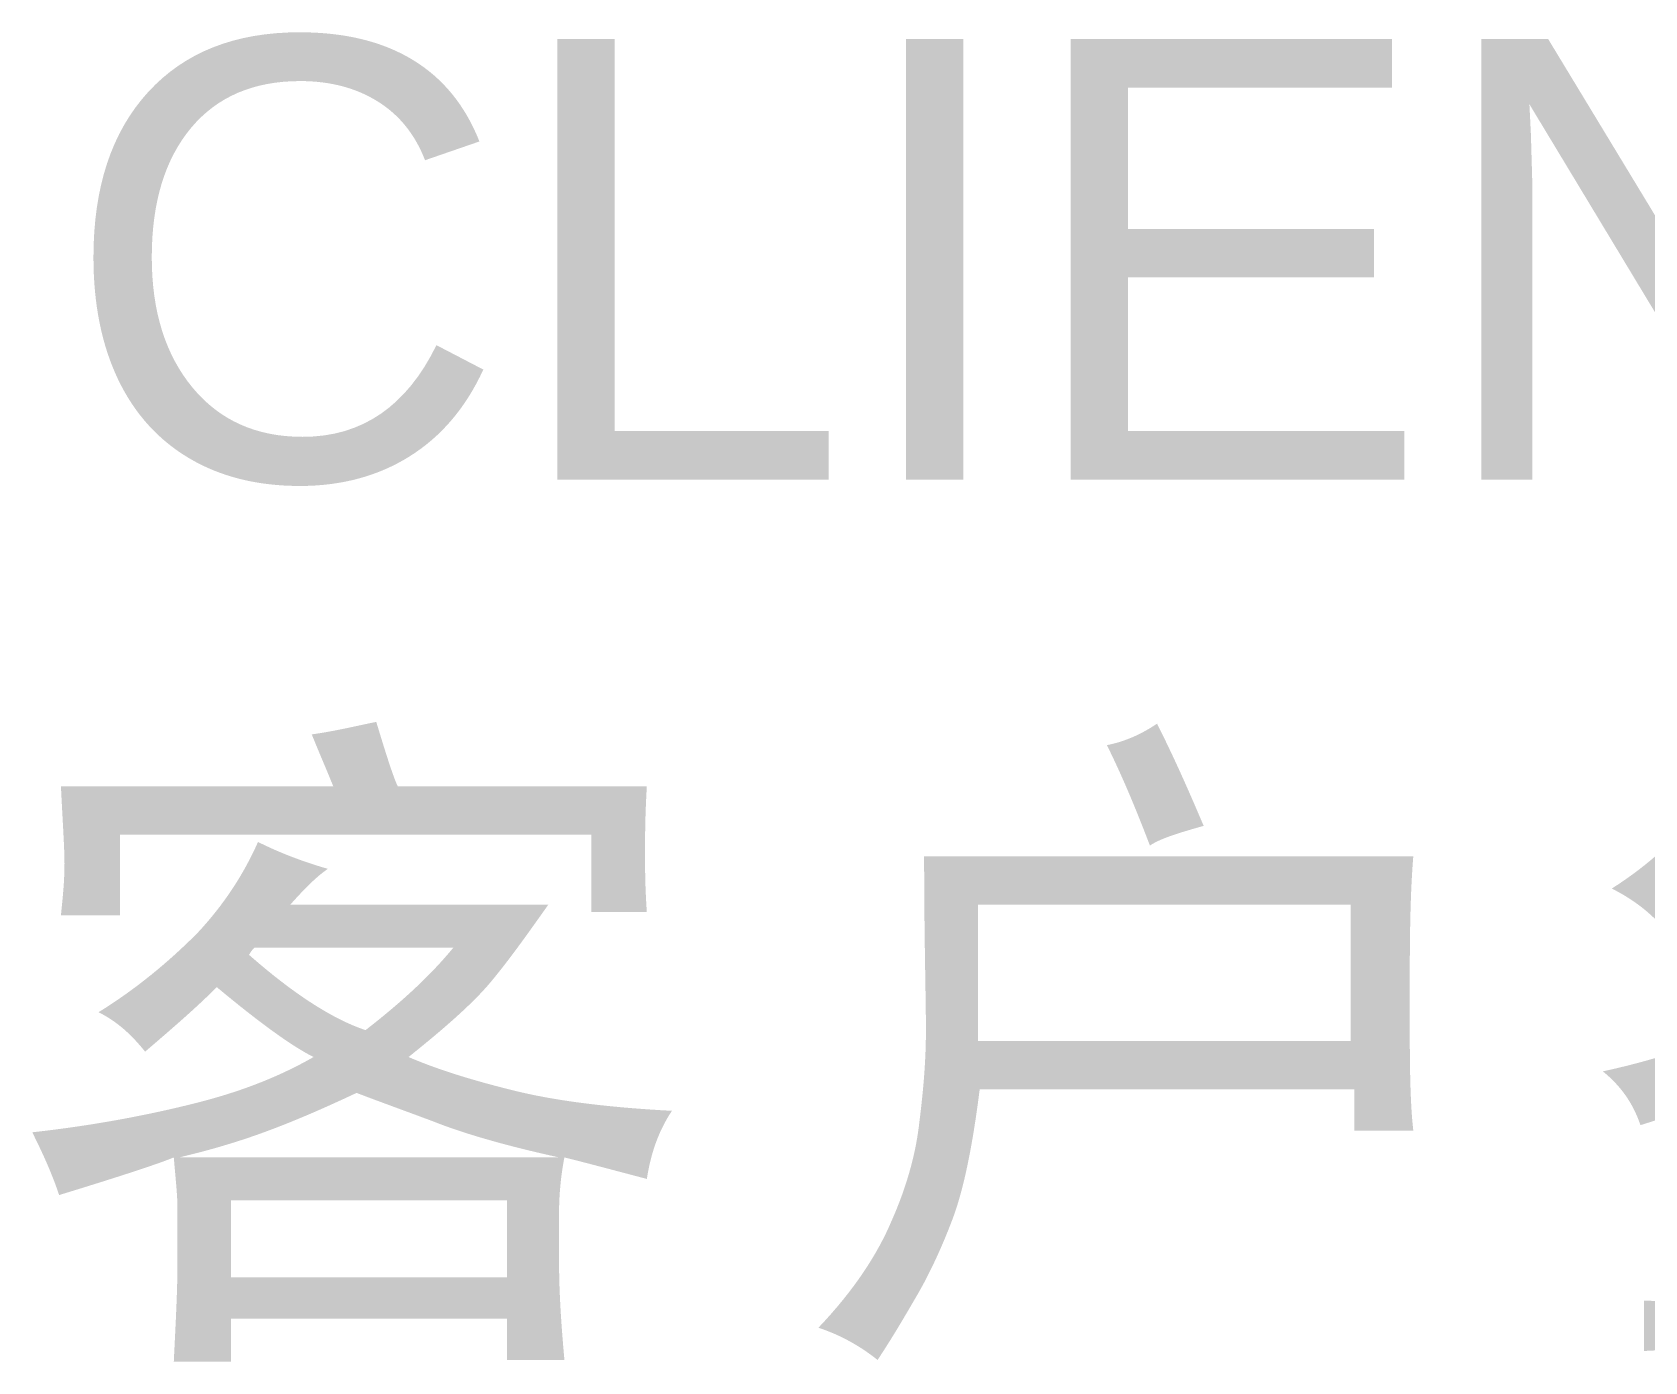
# Model space of a CAD drawing. Header units: inches. Extents: x 11 to 286, y 6 to 196.
# Drawn here: x 255.488 to 260.449, y 158.126 to 162.214 of the extents above; entities that cross this region are included whole.
import ezdxf

# ---------------------------------------------------------------- set-up
doc = ezdxf.new("R2010")
doc.units = ezdxf.units.IN
doc.header["$MEASUREMENT"] = 0
doc.layers.add('PDF_实体填充', color=7, linetype='Continuous', true_color=0xffffff)
doc.layers.add('PDF_文字', color=7, linetype='Continuous')
doc.styles.add('PDF Courier New', font='Arial', dxfattribs={"height": 0.2})

msp = doc.modelspace()

# ---------------------------------------------------------------- hatches: boundary and pattern name
at = {"layer": 'PDF_实体填充', "transparency": 33554559}
h = msp.add_hatch(color=7, dxfattribs=at)
edge = h.paths.add_edge_path(flags=0)
edge.add_spline(control_points=[(257.1089, 158.4345), (257.1089, 158.3463), (257.1144, 158.2526), (257.1254, 158.1313)], knot_values=[0, 0, 0, 0, 1, 1, 1, 1], degree=3, periodic=0)
edge.add_line((257.1254, 158.1313), (256.949, 158.1313))
edge.add_line((256.949, 158.1313), (256.949, 158.2581))
edge.add_line((256.949, 158.2581), (256.1001, 158.2581))
edge.add_line((256.1001, 158.2581), (256.1001, 158.1258))
edge.add_line((256.1001, 158.1258), (255.9237, 158.1258))
edge.add_spline(control_points=[(255.9237, 158.1258), (255.9293, 158.2416), (255.9348, 158.3408), (255.9348, 158.4179)], knot_values=[0, 0, 0, 0, 1, 1, 1, 1], degree=3, periodic=0)
edge.add_line((255.9348, 158.4179), (255.9348, 158.6054))
edge.add_spline(control_points=[(255.9348, 158.6054), (255.9348, 158.6384), (255.9293, 158.688), (255.9237, 158.7542)], knot_values=[0, 0, 0, 0, 1, 1, 1, 1], degree=3, periodic=0)
edge.add_spline(control_points=[(255.9237, 158.7542), (255.8852, 158.7377), (255.7694, 158.6991), (255.571, 158.6384)], knot_values=[0, 0, 0, 0, 1, 1, 1, 1], degree=3, periodic=0)
edge.add_spline(control_points=[(255.571, 158.6384), (255.5489, 158.7046), (255.5214, 158.7652), (255.4883, 158.8314)], knot_values=[0, 0, 0, 0, 1, 1, 1, 1], degree=3, periodic=0)
edge.add_spline(control_points=[(255.4883, 158.8314), (255.6867, 158.8534), (255.8521, 158.8865), (255.9844, 158.9196)], knot_values=[0, 0, 0, 0, 1, 1, 1, 1], degree=3, periodic=0)
edge.add_spline(control_points=[(255.9844, 158.9196), (256.1167, 158.9526), (256.2379, 158.9967), (256.3537, 159.0629)], knot_values=[0, 0, 0, 0, 1, 1, 1, 1], degree=3, periodic=0)
edge.add_spline(control_points=[(256.3537, 159.0629), (256.2875, 159.0959), (256.1883, 159.1676), (256.056, 159.2778)], knot_values=[0, 0, 0, 0, 1, 1, 1, 1], degree=3, periodic=0)
edge.add_spline(control_points=[(256.056, 159.2778), (255.9899, 159.2117), (255.9127, 159.1456), (255.8355, 159.0794)], knot_values=[0, 0, 0, 0, 1, 1, 1, 1], degree=3, periodic=0)
edge.add_spline(control_points=[(255.8355, 159.0794), (255.7914, 159.1345), (255.7474, 159.1731), (255.6922, 159.2007)], knot_values=[0, 0, 0, 0, 1, 1, 1, 1], degree=3, periodic=0)
edge.add_spline(control_points=[(255.6922, 159.2007), (255.808, 159.2723), (255.9072, 159.355), (255.9954, 159.4432)], knot_values=[0, 0, 0, 0, 1, 1, 1, 1], degree=3, periodic=0)
edge.add_spline(control_points=[(255.9954, 159.4432), (256.0781, 159.5314), (256.1387, 159.6251), (256.1828, 159.7243)], knot_values=[0, 0, 0, 0, 1, 1, 1, 1], degree=3, periodic=0)
edge.add_spline(control_points=[(256.1828, 159.7243), (256.249, 159.6913), (256.3206, 159.6637), (256.3978, 159.6416)], knot_values=[0, 0, 0, 0, 1, 1, 1, 1], degree=3, periodic=0)
edge.add_spline(control_points=[(256.3978, 159.6416), (256.3647, 159.6196), (256.3261, 159.581), (256.282, 159.5314)], knot_values=[0, 0, 0, 0, 1, 1, 1, 1], degree=3, periodic=0)
edge.add_line((256.282, 159.5314), (257.0758, 159.5314))
edge.add_spline(control_points=[(257.0758, 159.5314), (257.0096, 159.4377), (256.9545, 159.3605), (256.8994, 159.2944)], knot_values=[0, 0, 0, 0, 1, 1, 1, 1], degree=3, periodic=0)
edge.add_spline(control_points=[(256.8994, 159.2944), (256.8443, 159.2282), (256.7561, 159.1511), (256.6458, 159.0629)], knot_values=[0, 0, 0, 0, 1, 1, 1, 1], degree=3, periodic=0)
edge.add_spline(control_points=[(256.6458, 159.0629), (256.723, 159.0298), (256.8222, 158.9967), (256.9545, 158.9637)], knot_values=[0, 0, 0, 0, 1, 1, 1, 1], degree=3, periodic=0)
edge.add_spline(control_points=[(256.9545, 158.9637), (257.0813, 158.9306), (257.2467, 158.9085), (257.4561, 158.8975)], knot_values=[0, 0, 0, 0, 1, 1, 1, 1], degree=3, periodic=0)
edge.add_spline(control_points=[(257.4561, 158.8975), (257.412, 158.8314), (257.39, 158.7597), (257.3789, 158.688)], knot_values=[0, 0, 0, 0, 1, 1, 1, 1], degree=3, periodic=0)
edge.add_spline(control_points=[(257.3789, 158.688), (257.2742, 158.7156), (257.1915, 158.7377), (257.1254, 158.7542)], knot_values=[0, 0, 0, 0, 1, 1, 1, 1], degree=3, periodic=0)
edge.add_spline(control_points=[(257.1254, 158.7542), (257.1144, 158.6991), (257.1089, 158.6384), (257.1089, 158.5833)], knot_values=[0, 0, 0, 0, 1, 1, 1, 1], degree=3, periodic=0)
edge.add_line((257.1089, 158.5833), (257.1089, 158.4345))
edge = h.paths.add_edge_path(flags=0)
edge.add_spline(control_points=[(257.3789, 159.8952), (257.3734, 159.8015), (257.3734, 159.7354), (257.3734, 159.6913)], knot_values=[0, 0, 0, 0, 1, 1, 1, 1], degree=3, periodic=0)
edge.add_spline(control_points=[(257.3734, 159.6913), (257.3734, 159.6472), (257.3734, 159.5865), (257.3789, 159.5094)], knot_values=[0, 0, 0, 0, 1, 1, 1, 1], degree=3, periodic=0)
edge.add_line((257.3789, 159.5094), (257.2081, 159.5094))
edge.add_line((257.2081, 159.5094), (257.2081, 159.7464))
edge.add_line((257.2081, 159.7464), (255.7584, 159.7464))
edge.add_line((255.7584, 159.7464), (255.7584, 159.4983))
edge.add_line((255.7584, 159.4983), (255.5765, 159.4983))
edge.add_spline(control_points=[(255.5765, 159.4983), (255.582, 159.5535), (255.5875, 159.6031), (255.5875, 159.6582)], knot_values=[0, 0, 0, 0, 1, 1, 1, 1], degree=3, periodic=0)
edge.add_spline(control_points=[(255.5875, 159.6582), (255.5875, 159.7023), (255.582, 159.785), (255.5765, 159.8952)], knot_values=[0, 0, 0, 0, 1, 1, 1, 1], degree=3, periodic=0)
edge.add_line((255.5765, 159.8952), (256.4143, 159.8952))
edge.add_spline(control_points=[(256.4143, 159.8952), (256.3923, 159.9503), (256.3702, 159.9999), (256.3482, 160.0551)], knot_values=[0, 0, 0, 0, 1, 1, 1, 1], degree=3, periodic=0)
edge.add_spline(control_points=[(256.3482, 160.0551), (256.4253, 160.0661), (256.4915, 160.0826), (256.5466, 160.0936)], knot_values=[0, 0, 0, 0, 1, 1, 1, 1], degree=3, periodic=0)
edge.add_spline(control_points=[(256.5466, 160.0936), (256.5797, 159.9834), (256.6017, 159.9173), (256.6128, 159.8952)], knot_values=[0, 0, 0, 0, 1, 1, 1, 1], degree=3, periodic=0)
edge.add_line((256.6128, 159.8952), (257.3789, 159.8952))
h.paths.add_polyline_path([(256.949, 158.3849), (256.949, 158.6219), (256.1001, 158.6219), (256.1001, 158.3849)], flags=0)
edge = h.paths.add_edge_path(flags=0)
edge.add_spline(control_points=[(256.2159, 158.8369), (256.1277, 158.8038), (256.034, 158.7762), (255.9403, 158.7542)], knot_values=[0, 0, 0, 0, 1, 1, 1, 1], degree=3, periodic=0)
edge.add_line((255.9403, 158.7542), (257.1089, 158.7542))
edge.add_spline(control_points=[(257.1089, 158.7542), (256.9325, 158.7928), (256.8057, 158.8314), (256.723, 158.8644)], knot_values=[0, 0, 0, 0, 1, 1, 1, 1], degree=3, periodic=0)
edge.add_spline(control_points=[(256.723, 158.8644), (256.6348, 158.8975), (256.5576, 158.9251), (256.486, 158.9526)], knot_values=[0, 0, 0, 0, 1, 1, 1, 1], degree=3, periodic=0)
edge.add_spline(control_points=[(256.486, 158.9526), (256.3923, 158.9085), (256.3041, 158.8699), (256.2159, 158.8369)], knot_values=[0, 0, 0, 0, 1, 1, 1, 1], degree=3, periodic=0)
edge.add_line((256.2159, 158.8369), (256.2159, 158.8369))
edge = h.paths.add_edge_path(flags=0)
edge.add_spline(control_points=[(256.1718, 159.3991), (256.1663, 159.3936), (256.1608, 159.3881), (256.1553, 159.3771)], knot_values=[0, 0, 0, 0, 1, 1, 1, 1], degree=3, periodic=0)
edge.add_spline(control_points=[(256.1553, 159.3771), (256.2931, 159.2558), (256.4143, 159.1786), (256.5135, 159.1456)], knot_values=[0, 0, 0, 0, 1, 1, 1, 1], degree=3, periodic=0)
edge.add_spline(control_points=[(256.5135, 159.1456), (256.6128, 159.2227), (256.7065, 159.3054), (256.7836, 159.3991)], knot_values=[0, 0, 0, 0, 1, 1, 1, 1], degree=3, periodic=0)
edge.add_line((256.7836, 159.3991), (256.1718, 159.3991))
h = msp.add_hatch(color=7, dxfattribs=at)
edge = h.paths.add_edge_path(flags=0)
edge.add_spline(control_points=[(259.7368, 159.6802), (259.7258, 159.5479), (259.7258, 159.3936), (259.7258, 159.2282)], knot_values=[0, 0, 0, 0, 1, 1, 1, 1], degree=3, periodic=0)
edge.add_spline(control_points=[(259.7258, 159.2282), (259.7258, 159.0629), (259.7258, 158.9306), (259.7368, 158.8369)], knot_values=[0, 0, 0, 0, 1, 1, 1, 1], degree=3, periodic=0)
edge.add_line((259.7368, 158.8369), (259.5549, 158.8369))
edge.add_line((259.5549, 158.8369), (259.5549, 158.9637))
edge.add_line((259.5549, 158.9637), (258.4029, 158.9637))
edge.add_spline(control_points=[(258.4029, 158.9637), (258.3808, 158.7873), (258.3533, 158.655), (258.3202, 158.5668)], knot_values=[0, 0, 0, 0, 1, 1, 1, 1], degree=3, periodic=0)
edge.add_spline(control_points=[(258.3202, 158.5668), (258.2871, 158.4786), (258.2485, 158.3959), (258.21, 158.3298)], knot_values=[0, 0, 0, 0, 1, 1, 1, 1], degree=3, periodic=0)
edge.add_spline(control_points=[(258.21, 158.3298), (258.1714, 158.2636), (258.1328, 158.1975), (258.0887, 158.1313)], knot_values=[0, 0, 0, 0, 1, 1, 1, 1], degree=3, periodic=0)
edge.add_spline(control_points=[(258.0887, 158.1313), (258.0336, 158.1754), (257.9729, 158.2085), (257.9068, 158.2305)], knot_values=[0, 0, 0, 0, 1, 1, 1, 1], degree=3, periodic=0)
edge.add_spline(control_points=[(257.9068, 158.2305), (258.017, 158.3463), (258.0887, 158.4565), (258.1328, 158.5613)], knot_values=[0, 0, 0, 0, 1, 1, 1, 1], degree=3, periodic=0)
edge.add_spline(control_points=[(258.1328, 158.5613), (258.1769, 158.6605), (258.2044, 158.7597), (258.2155, 158.8479)], knot_values=[0, 0, 0, 0, 1, 1, 1, 1], degree=3, periodic=0)
edge.add_spline(control_points=[(258.2155, 158.8479), (258.2265, 158.9361), (258.2375, 159.0353), (258.2375, 159.1456)], knot_values=[0, 0, 0, 0, 1, 1, 1, 1], degree=3, periodic=0)
edge.add_spline(control_points=[(258.2375, 159.1456), (258.2375, 159.2448), (258.232, 159.4267), (258.232, 159.6802)], knot_values=[0, 0, 0, 0, 1, 1, 1, 1], degree=3, periodic=0)
edge.add_line((258.232, 159.6802), (259.7368, 159.6802))
h.paths.add_polyline_path([(259.5439, 159.1125), (259.5439, 159.5314), (258.3974, 159.5314), (258.3974, 159.1125)], flags=0)
edge = h.paths.add_edge_path(flags=0)
edge.add_spline(control_points=[(258.9486, 160.0881), (259.0147, 159.9558), (259.0588, 159.8511), (259.0919, 159.7739)], knot_values=[0, 0, 0, 0, 1, 1, 1, 1], degree=3, periodic=0)
edge.add_spline(control_points=[(259.0919, 159.7739), (259.0147, 159.7519), (258.9596, 159.7354), (258.9265, 159.7133)], knot_values=[0, 0, 0, 0, 1, 1, 1, 1], degree=3, periodic=0)
edge.add_spline(control_points=[(258.9265, 159.7133), (258.8824, 159.8291), (258.8383, 159.9338), (258.7942, 160.022)], knot_values=[0, 0, 0, 0, 1, 1, 1, 1], degree=3, periodic=0)
edge.add_spline(control_points=[(258.7942, 160.022), (258.8494, 160.033), (258.899, 160.0551), (258.9486, 160.0881)], knot_values=[0, 0, 0, 0, 1, 1, 1, 1], degree=3, periodic=0)
edge.add_line((258.9486, 160.0881), (258.9486, 160.0881))
h = msp.add_hatch(color=7, dxfattribs=at)
edge = h.paths.add_edge_path(flags=0)
edge.add_spline(control_points=[(262.2049, 158.8865), (261.99, 158.9471), (261.8467, 158.9967), (261.7695, 159.0353)], knot_values=[0, 0, 0, 0, 1, 1, 1, 1], degree=3, periodic=0)
edge.add_line((261.7695, 159.0353), (261.7695, 158.8865))
edge.add_spline(control_points=[(261.7695, 158.8865), (261.6703, 158.892), (261.5711, 158.8975), (261.4773, 158.8975)], knot_values=[0, 0, 0, 0, 1, 1, 1, 1], degree=3, periodic=0)
edge.add_line((261.4773, 158.8975), (261.1576, 158.8975))
edge.add_spline(control_points=[(261.1576, 158.8975), (261.0584, 158.8975), (260.9537, 158.892), (260.849, 158.8865)], knot_values=[0, 0, 0, 0, 1, 1, 1, 1], degree=3, periodic=0)
edge.add_line((260.849, 158.8865), (260.849, 159.0298))
edge.add_spline(control_points=[(260.849, 159.0298), (260.7001, 158.9526), (260.5623, 158.892), (260.4355, 158.8534)], knot_values=[0, 0, 0, 0, 1, 1, 1, 1], degree=3, periodic=0)
edge.add_spline(control_points=[(260.4355, 158.8534), (260.4135, 158.9196), (260.3749, 158.9747), (260.3198, 159.0188)], knot_values=[0, 0, 0, 0, 1, 1, 1, 1], degree=3, periodic=0)
edge.add_spline(control_points=[(260.3198, 159.0188), (260.5734, 159.0739), (260.7718, 159.1566), (260.9261, 159.2723)], knot_values=[0, 0, 0, 0, 1, 1, 1, 1], degree=3, periodic=0)
edge.add_spline(control_points=[(260.9261, 159.2723), (261.0805, 159.3826), (261.1742, 159.4873), (261.2128, 159.5755)], knot_values=[0, 0, 0, 0, 1, 1, 1, 1], degree=3, periodic=0)
edge.add_spline(control_points=[(261.2128, 159.5755), (261.2679, 159.5535), (261.334, 159.5314), (261.4112, 159.5149)], knot_values=[0, 0, 0, 0, 1, 1, 1, 1], degree=3, periodic=0)
edge.add_line((261.4112, 159.5149), (261.3781, 159.4763))
edge.add_spline(control_points=[(261.3781, 159.4763), (261.5159, 159.344), (261.6703, 159.2448), (261.8467, 159.1786)], knot_values=[0, 0, 0, 0, 1, 1, 1, 1], degree=3, periodic=0)
edge.add_spline(control_points=[(261.8467, 159.1786), (262.0175, 159.1125), (262.1664, 159.0794), (262.2876, 159.0794)], knot_values=[0, 0, 0, 0, 1, 1, 1, 1], degree=3, periodic=0)
edge.add_spline(control_points=[(262.2876, 159.0794), (262.238, 159.0243), (262.2105, 158.9581), (262.2049, 158.8865)], knot_values=[0, 0, 0, 0, 1, 1, 1, 1], degree=3, periodic=0)
edge.add_line((262.2049, 158.8865), (262.2049, 158.8865))
edge = h.paths.add_edge_path(flags=0)
edge.add_spline(control_points=[(260.7442, 158.1644), (260.645, 158.1644), (260.5458, 158.1644), (260.4466, 158.1589)], knot_values=[0, 0, 0, 0, 1, 1, 1, 1], degree=3, periodic=0)
edge.add_line((260.4466, 158.1589), (260.4466, 158.3132))
edge.add_spline(control_points=[(260.4466, 158.3132), (260.5568, 158.3132), (260.6505, 158.3077), (260.7332, 158.3077)], knot_values=[0, 0, 0, 0, 1, 1, 1, 1], degree=3, periodic=0)
edge.add_line((260.7332, 158.3077), (261.5049, 158.3077))
edge.add_spline(control_points=[(261.5049, 158.3077), (261.538, 158.3739), (261.5711, 158.4565), (261.6096, 158.5558)], knot_values=[0, 0, 0, 0, 1, 1, 1, 1], degree=3, periodic=0)
edge.add_spline(control_points=[(261.6096, 158.5558), (261.6482, 158.655), (261.6813, 158.7432), (261.7033, 158.8314)], knot_values=[0, 0, 0, 0, 1, 1, 1, 1], degree=3, periodic=0)
edge.add_spline(control_points=[(261.7033, 158.8314), (261.7585, 158.7983), (261.8246, 158.7762), (261.9018, 158.7652)], knot_values=[0, 0, 0, 0, 1, 1, 1, 1], degree=3, periodic=0)
edge.add_spline(control_points=[(261.9018, 158.7652), (261.8577, 158.7321), (261.8246, 158.6715), (261.7915, 158.5943)], knot_values=[0, 0, 0, 0, 1, 1, 1, 1], degree=3, periodic=0)
edge.add_spline(control_points=[(261.7915, 158.5943), (261.7585, 158.5117), (261.7199, 158.4179), (261.6758, 158.3077)], knot_values=[0, 0, 0, 0, 1, 1, 1, 1], degree=3, periodic=0)
edge.add_spline(control_points=[(261.6758, 158.3077), (261.8246, 158.3077), (261.979, 158.3132), (262.1333, 158.3132)], knot_values=[0, 0, 0, 0, 1, 1, 1, 1], degree=3, periodic=0)
edge.add_line((262.1333, 158.3132), (262.1333, 158.1589))
edge.add_spline(control_points=[(262.1333, 158.1589), (261.979, 158.1644), (261.8632, 158.1644), (261.786, 158.1644)], knot_values=[0, 0, 0, 0, 1, 1, 1, 1], degree=3, periodic=0)
edge.add_line((261.786, 158.1644), (260.7442, 158.1644))
edge = h.paths.add_edge_path(flags=0)
edge.add_spline(control_points=[(261.312, 159.7574), (261.2017, 159.7574), (261.1025, 159.7629), (261.0143, 159.7629)], knot_values=[0, 0, 0, 0, 1, 1, 1, 1], degree=3, periodic=0)
edge.add_spline(control_points=[(261.0143, 159.7629), (261.0364, 159.7023), (261.0584, 159.6416), (261.0915, 159.581)], knot_values=[0, 0, 0, 0, 1, 1, 1, 1], degree=3, periodic=0)
edge.add_spline(control_points=[(261.0915, 159.581), (261.0253, 159.5645), (260.9702, 159.5479), (260.9261, 159.5259)], knot_values=[0, 0, 0, 0, 1, 1, 1, 1], degree=3, periodic=0)
edge.add_spline(control_points=[(260.9261, 159.5259), (260.9151, 159.592), (260.8931, 159.6692), (260.8655, 159.7629)], knot_values=[0, 0, 0, 0, 1, 1, 1, 1], degree=3, periodic=0)
edge.add_line((260.8655, 159.7629), (260.7773, 159.7629))
edge.add_spline(control_points=[(260.7773, 159.7629), (260.6781, 159.6416), (260.5899, 159.5424), (260.5017, 159.4653)], knot_values=[0, 0, 0, 0, 1, 1, 1, 1], degree=3, periodic=0)
edge.add_spline(control_points=[(260.5017, 159.4653), (260.4576, 159.5149), (260.4025, 159.5535), (260.3474, 159.581)], knot_values=[0, 0, 0, 0, 1, 1, 1, 1], degree=3, periodic=0)
edge.add_spline(control_points=[(260.3474, 159.581), (260.4686, 159.6582), (260.5623, 159.7464), (260.6285, 159.8456)], knot_values=[0, 0, 0, 0, 1, 1, 1, 1], degree=3, periodic=0)
edge.add_spline(control_points=[(260.6285, 159.8456), (260.6946, 159.9448), (260.7387, 160.0275), (260.7608, 160.0936)], knot_values=[0, 0, 0, 0, 1, 1, 1, 1], degree=3, periodic=0)
edge.add_spline(control_points=[(260.7608, 160.0936), (260.8159, 160.0716), (260.8765, 160.0495), (260.9482, 160.0275)], knot_values=[0, 0, 0, 0, 1, 1, 1, 1], degree=3, periodic=0)
edge.add_spline(control_points=[(260.9482, 160.0275), (260.9096, 159.9944), (260.882, 159.9503), (260.86, 159.9062)], knot_values=[0, 0, 0, 0, 1, 1, 1, 1], degree=3, periodic=0)
edge.add_line((260.86, 159.9062), (261.1135, 159.9062))
edge.add_spline(control_points=[(261.1135, 159.9062), (261.1797, 159.9062), (261.2458, 159.9062), (261.312, 159.9117)], knot_values=[0, 0, 0, 0, 1, 1, 1, 1], degree=3, periodic=0)
edge.add_line((261.312, 159.9117), (261.312, 159.7574))
edge = h.paths.add_edge_path(flags=0)
edge.add_spline(control_points=[(261.99, 159.559), (261.9349, 159.5369), (261.8797, 159.5149), (261.8356, 159.4928)], knot_values=[0, 0, 0, 0, 1, 1, 1, 1], degree=3, periodic=0)
edge.add_spline(control_points=[(261.8356, 159.4928), (261.8246, 159.57), (261.8026, 159.6582), (261.7695, 159.7464)], knot_values=[0, 0, 0, 0, 1, 1, 1, 1], degree=3, periodic=0)
edge.add_line((261.7695, 159.7464), (261.6096, 159.7464))
edge.add_spline(control_points=[(261.6096, 159.7464), (261.549, 159.6692), (261.4939, 159.5975), (261.4443, 159.5424)], knot_values=[0, 0, 0, 0, 1, 1, 1, 1], degree=3, periodic=0)
edge.add_spline(control_points=[(261.4443, 159.5424), (261.3947, 159.5755), (261.3451, 159.6031), (261.2899, 159.6251)], knot_values=[0, 0, 0, 0, 1, 1, 1, 1], degree=3, periodic=0)
edge.add_spline(control_points=[(261.2899, 159.6251), (261.3671, 159.6913), (261.4277, 159.7629), (261.4718, 159.8401)], knot_values=[0, 0, 0, 0, 1, 1, 1, 1], degree=3, periodic=0)
edge.add_spline(control_points=[(261.4718, 159.8401), (261.5159, 159.9173), (261.56, 159.9999), (261.5931, 160.0881)], knot_values=[0, 0, 0, 0, 1, 1, 1, 1], degree=3, periodic=0)
edge.add_spline(control_points=[(261.5931, 160.0881), (261.6427, 160.0551), (261.7033, 160.033), (261.7695, 160.022)], knot_values=[0, 0, 0, 0, 1, 1, 1, 1], degree=3, periodic=0)
edge.add_spline(control_points=[(261.7695, 160.022), (261.7364, 159.9779), (261.7089, 159.9338), (261.6868, 159.8787)], knot_values=[0, 0, 0, 0, 1, 1, 1, 1], degree=3, periodic=0)
edge.add_line((261.6868, 159.8787), (261.99, 159.8787))
edge.add_spline(control_points=[(261.99, 159.8787), (262.0451, 159.8787), (262.1223, 159.8787), (262.2215, 159.8897)], knot_values=[0, 0, 0, 0, 1, 1, 1, 1], degree=3, periodic=0)
edge.add_line((262.2215, 159.8897), (262.2215, 159.7409))
edge.add_spline(control_points=[(262.2215, 159.7409), (262.0727, 159.7409), (261.9679, 159.7464), (261.9073, 159.7464)], knot_values=[0, 0, 0, 0, 1, 1, 1, 1], degree=3, periodic=0)
edge.add_spline(control_points=[(261.9073, 159.7464), (261.9293, 159.6968), (261.9569, 159.6361), (261.99, 159.559)], knot_values=[0, 0, 0, 0, 1, 1, 1, 1], degree=3, periodic=0)
edge.add_line((261.99, 159.559), (261.99, 159.559))
edge = h.paths.add_edge_path(flags=0)
edge.add_spline(control_points=[(260.882, 159.0463), (260.9702, 159.0353), (261.0584, 159.0353), (261.1576, 159.0353)], knot_values=[0, 0, 0, 0, 1, 1, 1, 1], degree=3, periodic=0)
edge.add_line((261.1576, 159.0353), (261.4773, 159.0353))
edge.add_spline(control_points=[(261.4773, 159.0353), (261.5711, 159.0353), (261.6648, 159.0353), (261.753, 159.0463)], knot_values=[0, 0, 0, 0, 1, 1, 1, 1], degree=3, periodic=0)
edge.add_spline(control_points=[(261.753, 159.0463), (261.5986, 159.1125), (261.4388, 159.2227), (261.2789, 159.3826)], knot_values=[0, 0, 0, 0, 1, 1, 1, 1], degree=3, periodic=0)
edge.add_spline(control_points=[(261.2789, 159.3826), (261.2017, 159.2723), (261.0694, 159.1566), (260.882, 159.0463)], knot_values=[0, 0, 0, 0, 1, 1, 1, 1], degree=3, periodic=0)
edge.add_line((260.882, 159.0463), (260.882, 159.0463))
edge = h.paths.add_edge_path(flags=0)
edge.add_spline(control_points=[(261.2403, 158.4069), (261.2183, 158.5061), (261.1852, 158.6274), (261.1411, 158.7817)], knot_values=[0, 0, 0, 0, 1, 1, 1, 1], degree=3, periodic=0)
edge.add_spline(control_points=[(261.1411, 158.7817), (261.1852, 158.7817), (261.2348, 158.7928), (261.2899, 158.8148)], knot_values=[0, 0, 0, 0, 1, 1, 1, 1], degree=3, periodic=0)
edge.add_spline(control_points=[(261.2899, 158.8148), (261.312, 158.7487), (261.3451, 158.6219), (261.3892, 158.44)], knot_values=[0, 0, 0, 0, 1, 1, 1, 1], degree=3, periodic=0)
edge.add_spline(control_points=[(261.3892, 158.44), (261.334, 158.4345), (261.2844, 158.4235), (261.2403, 158.4069)], knot_values=[0, 0, 0, 0, 1, 1, 1, 1], degree=3, periodic=0)
edge.add_line((261.2403, 158.4069), (261.2403, 158.4069))
edge = h.paths.add_edge_path(flags=0)
edge.add_spline(control_points=[(260.8434, 158.7652), (260.9096, 158.6329), (260.9592, 158.5227), (260.9923, 158.4345)], knot_values=[0, 0, 0, 0, 1, 1, 1, 1], degree=3, periodic=0)
edge.add_spline(control_points=[(260.9923, 158.4345), (260.9482, 158.4235), (260.9041, 158.4014), (260.86, 158.3739)], knot_values=[0, 0, 0, 0, 1, 1, 1, 1], degree=3, periodic=0)
edge.add_spline(control_points=[(260.86, 158.3739), (260.8379, 158.462), (260.7883, 158.5668), (260.7112, 158.6991)], knot_values=[0, 0, 0, 0, 1, 1, 1, 1], degree=3, periodic=0)
edge.add_spline(control_points=[(260.7112, 158.6991), (260.7332, 158.7101), (260.7773, 158.7321), (260.8434, 158.7652)], knot_values=[0, 0, 0, 0, 1, 1, 1, 1], degree=3, periodic=0)
edge.add_line((260.8434, 158.7652), (260.8434, 158.7652))

# ---------------------------------------------------------------- texts
at = {"layer": 'PDF_文字', "style": 'PDF Courier New'}
msp.add_text('CLIENTELE', height=1.35581, dxfattribs=at).set_placement((255.5804, 160.8384))

doc.saveas('drawing.dxf')
